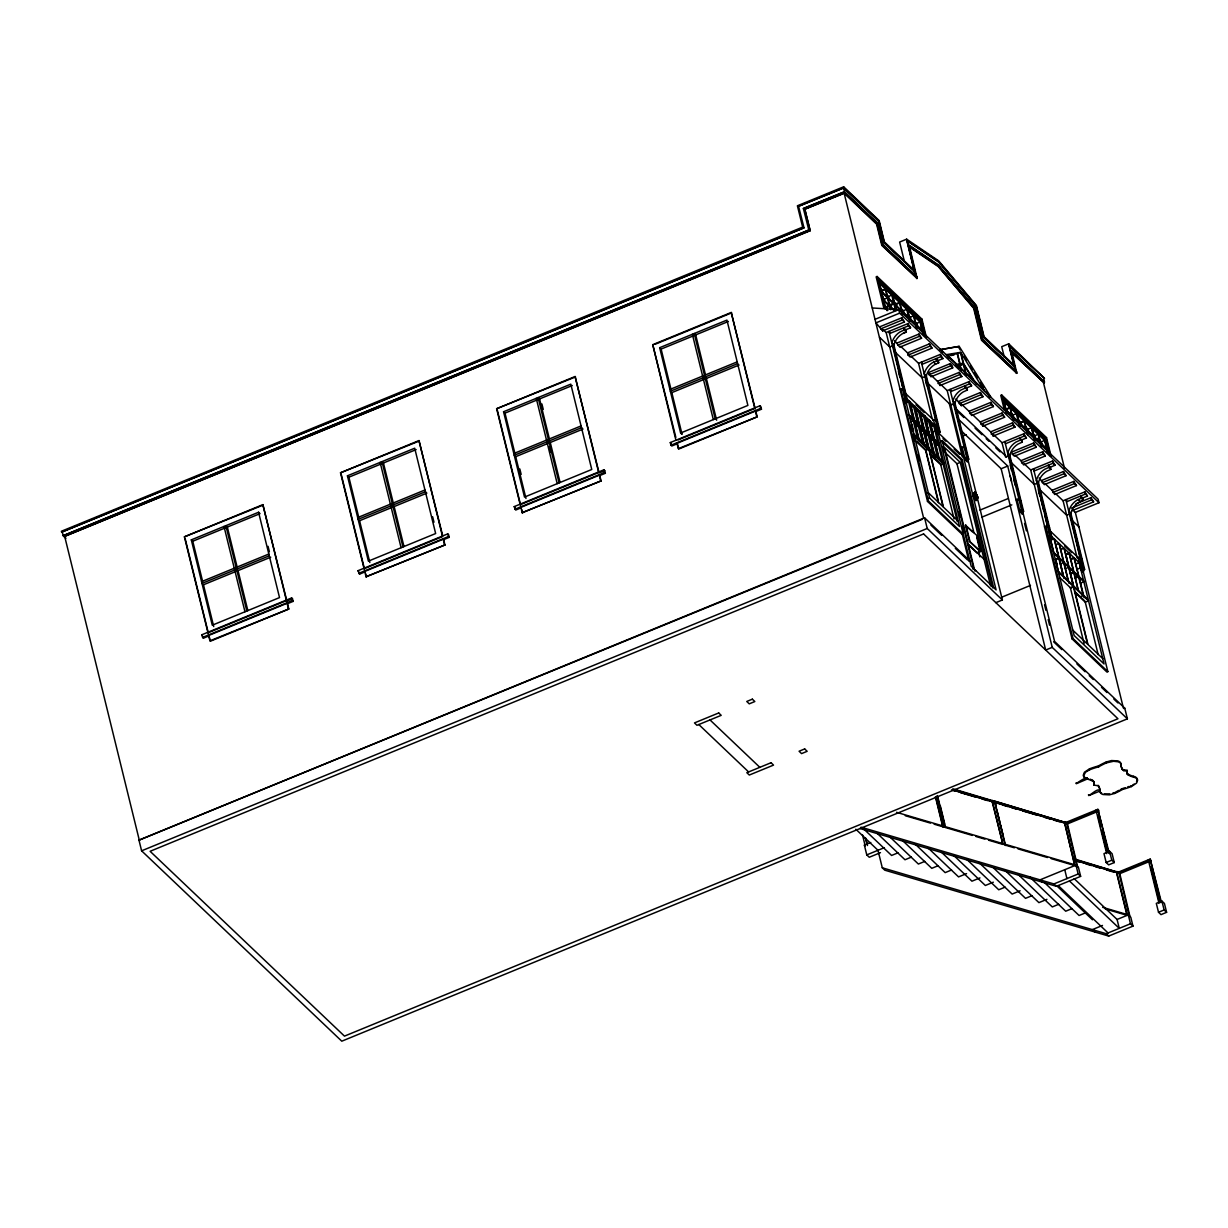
<?xml version="1.0" encoding="UTF-8"?>
<svg xmlns="http://www.w3.org/2000/svg" width="1228" height="1228" viewBox="0 0 1228 1228"><rect width="100%" height="100%" fill="white"/><g stroke="black" fill="none" stroke-linecap="round" stroke-linejoin="round"><path stroke-width="1.5" d="M1077.631 866.692L1067.255 823.006L1064.507 821.655L1074.577 865.249L1076.803 865.894L1066.426 822.223L1097.863 809.313L1109.391 853.66M1117.68 872.202L1116.851 871.419L1116.436 872.356L1126.905 915.014L1129.131 915.658L1118.754 871.972L1150.191 859.078L1161.258 901.567M1074.577 858.986L1119.583 872.77L1129.96 916.456M1076.081 782.835C1075.114 785.552 1084.401 776.526 1087.425 778.383M1088.422 794.823C1088.422 797.801 1098.154 786.519 1100.104 790.924A32.174 15.55 -13.8 0 0 1098.968 787.148L1098.753 786.258A7.475 3.623 -13.8 0 0 1098.078 785.291M1093.749 785.045L1094.087 781.806L1093.749 785.045L1097.418 785.659A7.475 3.623 -13.8 0 1 1098.968 787.148M1084.907 777.339A10.668 5.158 -13.8 0 1 1083.311 775.083L1084.401 772.243L1089.482 768.851A43.226 20.891 -13.8 0 1 1093.872 767.3A43.441 20.999 -13.8 0 1 1098.461 765.95A43.441 20.999 -13.8 0 1 1102.898 763.54A43.425 20.983 -13.8 0 1 1106.305 761.959L1111.54 760.562L1117.894 760.884A10.668 5.158 -13.8 0 1 1120.934 764.43A32.174 15.55 -13.8 0 0 1121.947 768.252A7.475 3.623 -13.8 0 0 1123.513 769.741L1127.166 770.355L1126.843 773.594A7.475 3.623 -13.8 0 0 1128.394 775.068A32.174 15.55 -13.8 0 0 1133.613 777.17A10.668 5.158 -13.8 0 1 1137.619 780.317L1136.514 783.157L1131.433 786.549A43.425 20.983 -13.8 0 1 1127.764 787.869A43.441 20.999 -13.8 0 1 1122.453 789.45A43.441 20.999 -13.8 0 1 1118.677 791.538A43.226 20.891 -13.8 0 1 1114.625 793.441L1109.375 794.854L1103.02 794.516A10.668 5.158 -13.8 0 1 1099.981 790.97L1099.766 790.08A10.668 5.158 -13.8 0 0 1101.654 793.15M1126.843 773.594L1127.166 770.355M975.462 497.708C978.056 496.25 973.589 497.862 976.367 499.535L977.58 498.445L975.784 494.823L973.497 496.557L973.052 495.651L975.339 493.917L974.894 492.996L973.681 494.086L975.017 496.803L976.091 496.081L975.017 496.803M975.953 496.419L974.157 492.873L975.37 491.783L977.918 497.586L976.981 497.969L975.339 493.917M973.497 496.557L976.582 494.853L977.918 497.586M973.052 495.651L974.403 494.301M974.894 492.996L973.681 494.086M974.157 492.873L975.37 491.783M975.784 494.823L975.508 495.59L976.582 494.853M973.712 496.035L975.938 500.579L977.012 499.842L973.957 493.38M976.981 497.969L978.056 497.233M975.938 500.579L977.012 499.842M988.54 840.198L1002.954 844.434L992.055 801.393L992.47 800.456L993.298 801.239L957.272 790.648M1005.578 845.493L994.68 801.101L1063.509 821.9M996.015 806.535L995.509 801.899M907.692 401.111L905.619 399.146L904.192 401.694L906.264 403.659L907.692 401.111L893.938 345.129L891.866 343.149A15.841 13.247 -46.4 0 1 900.047 331.913L904.284 329.979L906.356 331.959L903.301 333.218M926.342 375.937A15.841 13.247 -46.4 0 1 934.508 364.685L938.76 362.767L936.688 360.786L932.436 362.705A15.841 13.247 -46.4 0 0 924.254 373.957L926.342 375.937L940.095 431.918L938.652 434.466L936.58 432.486L938.008 429.954L921.368 362.183L922.197 362.966M955 403.183A15.841 13.247 -46.4 0 1 963.166 391.932L967.418 390.013L965.346 388.033L961.094 389.967A15.841 13.247 -46.4 0 0 952.913 401.203L955 403.183L968.754 459.18L967.311 461.713L965.239 459.748L966.666 457.2L950.027 389.429L950.856 390.228M1020.054 511.876L1021.496 509.328L1023.569 511.308L1022.141 513.857L1020.054 511.876L1016.999 499.428M1038.474 482.573A15.841 13.247 -46.4 0 1 1046.655 471.322L1050.892 469.403L1048.819 467.423L1044.567 469.342A15.841 13.247 -46.4 0 0 1036.401 480.593L1038.474 482.573L1052.227 538.555L1050.8 541.103L1048.712 539.123L1050.155 536.59L1033.5 468.82L1034.329 469.603M1081.116 569.93L1082.543 567.382L1084.616 569.362L1083.188 571.91L1081.116 569.93L1078.061 557.497L1049.111 529.974M1136.529 781.929L1137.389 779.427A10.668 5.158 -13.8 0 0 1133.398 776.28A32.174 15.55 -13.8 0 1 1128.179 774.177A7.475 3.623 -13.8 0 1 1126.675 772.857M1132.784 784.922L1134.181 784.109M1070.862 513.365A15.841 13.247 -46.4 0 1 1079.044 502.129L1083.296 500.21L1081.208 498.23L1076.971 500.149A15.841 13.247 -46.4 0 0 1068.79 511.401L1070.862 513.365L1084.616 569.362M1127.381 771.245L1123.727 770.631A7.475 3.623 -13.8 0 1 1122.162 769.142A32.174 15.55 -13.8 0 1 1121.149 765.32A10.668 5.158 -13.8 0 0 1118.109 761.774L1113.52 761.283L1106.52 762.849A43.425 20.983 -13.8 0 0 1103.128 764.43A43.441 20.999 -13.8 0 0 1098.676 766.84A43.441 20.999 -13.8 0 0 1094.117 768.175L1094.087 768.191A43.226 20.891 -13.8 0 0 1089.697 769.741L1085.552 772.197L1083.526 775.973A10.668 5.158 -13.8 0 0 1087.532 779.12L1087.578 779.151A32.174 15.55 -13.8 0 1 1092.736 781.223A7.475 3.623 -13.8 0 1 1094.301 782.696M904.591 262.224L899.633 242.054L906.648 239.168L914.292 270.344L884.39 241.916L879.156 220.579L843.651 186.809L797.402 205.782L802.651 227.119L61.4 531.248L61.615 532.138L804.002 227.825L62.091 531.954M804.002 227.825L798.553 206.289L843.866 187.7L878.956 221.071L884.191 242.407L914.937 271.634L883.73 242.591L878.496 221.27L843.39 187.899M63.626 535.5L808.822 230.035L803.373 208.514L844.48 191.645L877.698 223.235L882.947 244.572L916.994 276.96L882.471 244.756L877.237 223.435L844.004 191.844M64.531 536.406L810.188 230.741L804.739 209.221L844.434 192.919L877.038 223.926L882.272 245.262L917.162 278.434L881.811 245.446L876.577 224.125L843.974 193.118M804.739 209.221L844.173 193.318L923.656 518.201M62.29 532.138L63.165 535.7L808.822 230.035M809.973 230.542L64.056 536.59L63.841 535.7M262.869 504.631L286.446 600.615L207.977 632.819L184.4 536.836L262.869 504.631L286.861 601.014L292.464 598.711L293.124 601.382L287.505 603.685L286.677 602.887M418.978 440.576L442.556 536.559L364.087 568.764L340.509 472.78L418.978 440.576L442.525 535.116M575.103 376.52L598.681 472.504L520.211 504.708L496.634 408.724L575.103 376.52L599.095 472.903M675.922 440.253L652.759 344.669L731.228 312.465L755.22 408.847M906.771 240.519L938.929 261.764L976.183 305.895L983.874 337.193L1014.604 366.42L983.413 337.378L975.723 306.079L938.453 261.948L906.771 240.519L914.461 271.818M263.283 505.03L184.4 536.836M340.509 472.78L419.393 440.975M496.634 408.724L575.518 376.919M654.908 344.347L731.642 312.864M258.571 512.26L279.523 597.591L212.275 625.19L191.307 539.859L258.571 512.26L260.029 513.657L227.333 527.058L225.875 525.676L246.828 611.007M347.432 475.804L414.696 448.205L435.648 533.535L368.385 561.135L347.432 475.804L348.89 477.185L358.699 517.141M503.557 411.748L570.805 384.149L591.758 469.48L524.51 497.079L503.557 411.748L505 413.13L514.824 453.086M659.666 347.693L726.93 320.094L747.883 405.424L680.619 433.024L659.666 347.693L661.124 349.074L670.933 389.03M191.307 539.859L192.765 541.241L225.461 527.825L224.003 526.444L244.971 611.774M348.89 477.185L381.586 463.77L380.127 462.388L401.08 547.719M402.953 546.951L382 461.621L383.443 463.002L416.139 449.601M505 413.13L537.695 399.714M559.078 482.896L538.11 397.565L539.568 398.946L572.263 385.531M661.124 349.074L693.82 335.658M715.187 418.84L694.234 333.509L695.693 334.891L728.388 321.475M926.495 337.669L921.952 319.126L877.084 276.469L876.163 276.853L883.899 308.382M885.204 309.026L878.358 279.032L921.553 320.109L925.666 336.871M938.883 265.739L974.802 307.553L982.615 339.358L1016.677 371.746L982.154 339.542L974.341 307.737L938.883 265.739L908.72 245.339M938.637 266.829L974.111 308.105L981.955 340.049L1016.845 373.22L981.494 340.233L973.65 308.305L938.637 266.829L908.858 246.69M879.662 288.043L882.072 290.345L885.342 288.994L887.307 296.992L881.29 291.266L879.325 283.269L885.342 288.994M882.487 290.729L885.756 289.394L891.789 295.119L893.754 303.116L890.484 304.467M892.449 294.428L895.918 310.623M886.109 294.167L888.519 296.47L891.789 295.119M881.857 296.93L884.267 299.233L887.537 297.882L889.379 305.434L886.109 306.785M201.576 581.642L268.825 554.043M357.686 517.587L424.949 489.987M513.811 453.531L581.074 425.932M669.935 389.46L737.184 361.876M269.27 555.823L202.006 583.407L203.464 584.789L213.718 626.572M737.629 363.642L670.365 391.241L671.823 392.622L682.077 434.405L680.619 433.024M203.464 584.789L236.16 571.373M236.574 569.224L238.032 570.621L270.728 557.205M392.684 505.168L394.142 506.565L426.837 493.149L425.379 491.768L358.131 519.352L359.574 520.733L392.269 507.317M548.809 441.113L550.267 442.494L582.962 429.094L581.504 427.712L514.24 455.296L515.699 456.678L548.394 443.262L546.936 441.88M671.823 392.622L704.519 379.206L703.061 377.825M704.933 377.057L706.376 378.439L739.072 365.038M888.289 303.055L890.699 305.342L893.969 304.007L895.458 310.055M890.346 309.349L889.609 306.325L886.34 307.675L887.076 310.699M893.462 301.167L896.194 303.761L899.464 302.426L901.429 310.423L894.583 303.915L892.618 295.917L899.464 302.426M896.609 304.16L899.878 302.825L906.74 309.333L908.705 317.331L901.843 310.822L899.878 302.825M875.119 319.295L898.758 309.594L1098.108 499.167L1098.983 502.728L1075.344 512.429L1072.643 509.85M907.4 308.658L909.994 321.291M900.723 308.074L903.47 310.684L906.74 309.333M1098.983 502.728L899.633 313.155L875.994 322.857L882.671 330.9L904.437 321.966L901.812 317.776L880.046 326.694M880.583 328.92L902.35 319.986L904.437 321.966M907.906 314.905L910.316 317.192L913.586 315.857L915.551 323.854L909.534 318.129L907.569 310.131L920.033 321.982L921.998 329.979L915.965 324.253L914 316.256M883.469 329.964L886.171 332.527L907.937 323.593L910.562 327.784L905.819 329.733L903.747 327.769L904.284 329.979M921.015 319.51L921.952 319.126M877.897 279.232L921.553 320.109M889.517 333.602L908.49 325.819L910.562 327.784M920.693 321.291L878.695 281.995L920.693 321.291L924.177 335.505M914.353 321.03L916.763 323.317L920.033 321.982M897.177 342.996L918.943 334.062L921.568 338.253L899.802 347.186L894.629 340.57M892.526 345.82L889.717 346.971L879.54 337.286M897.729 345.206L919.496 336.288L921.568 338.253M287.505 603.685L288.826 609.011L210.356 641.216L209.036 635.874L203.434 638.176L202.605 637.393L201.96 634.722L291.635 597.929L292.464 598.711M364.332 571.035L365.161 571.818L359.558 574.121L358.069 570.667L447.744 533.873L448.588 534.656L449.233 537.327L443.63 539.629L442.801 538.831M520.457 506.98L521.286 507.763L515.683 510.065L514.194 506.611L603.869 469.817L604.698 470.6L605.358 473.271L599.755 475.574L598.926 474.775M755.865 411.518L757.185 416.845L678.716 449.049L677.395 443.707L671.793 446.01L670.964 445.227L670.304 442.556L759.994 405.762L760.823 406.545L761.467 409.216L755.865 411.518L755.036 410.72M678.071 439.931L754.806 408.448L731.228 312.465M600.492 472.335L604.698 470.6M202.605 637.393L292.279 600.599L293.124 601.382M358.729 573.338L448.404 536.544L449.233 537.327M514.839 509.282L604.529 472.488L605.358 473.271M670.964 445.227L760.639 408.417L761.467 409.216M929.32 343.932L907.553 352.866L908.106 355.092L910.178 357.056L931.945 348.138L929.32 343.932L931.945 348.138M288.411 608.627L287.091 603.286L208.622 635.49L209.942 640.816L288.826 609.011M366.051 576.761L444.935 544.956L366.051 576.761L364.747 571.434L443.216 539.23L444.521 544.557M522.176 512.705L601.06 480.9L522.176 512.705L520.872 507.364L599.341 475.175L600.645 480.501M756.77 416.445L755.45 411.119L676.981 443.308L678.301 448.65L757.185 416.845M908.106 355.092L929.872 346.158M939.896 349.719L959.191 346.373L990.658 396.736L989.722 397.12L986.683 392.239M941.722 349.427L959.191 346.373M910.915 356.059L918.559 363.334L940.326 354.401L942.95 358.591L938.207 360.541L936.135 358.561L936.688 360.786M921.906 364.409L940.878 356.627L942.95 358.591M957.241 353.695L960.511 352.359L963.197 363.288L959.928 364.639L957.241 353.695L946.88 355.368M928.322 372.606L950.088 363.688L952.16 365.652L952.713 367.878L930.947 376.812L928.322 372.606L930.394 374.586M928.875 374.832L950.641 365.898L952.713 367.878M924.914 376.628L922.105 377.779L894.552 351.561M1044.46 378.454L1008.894 345.283L1044.46 378.454L1008.741 343.809L1001.726 346.68L1004.35 357.348M901.137 389.245L899.986 389.429L902.994 388.478L903.823 389.261L902.902 389.644M956.443 366.22L963.443 364.286L965.423 372.391L957.855 365.192L963.443 364.286M903.317 390.043L905.082 390.458M937.455 381.294L959.221 372.376L961.846 376.566L940.08 385.5L937.455 381.294L931.576 375.707M1011.135 352.083L1044.199 382.89L1011.135 352.083L1016.37 373.404M938.008 383.52L959.774 374.586L961.846 376.566M903.747 399.914L905.619 399.146M892.695 343.947L905.926 400.712L906.863 400.328L893.109 344.331M906.233 402.63L909.503 401.295L913.97 419.515L909.196 414.972L908.26 415.356M940.817 384.487L947.218 390.581L968.984 381.647L971.609 385.853L966.866 387.787L964.794 385.822L965.346 388.033M911.222 407.374L914.492 406.038L918.958 424.243L918.022 424.627L915.735 422.463M950.564 391.655L969.537 383.873L971.609 385.853M928.153 383.52L949.321 403.644L951.7 404.641M921.184 416.845L924.454 415.509L928.921 433.73L924.362 429.386M958.638 401.449L980.404 392.515L983.029 396.705L961.263 405.639L955.967 398.9M950.764 405.025L953.573 403.874M910.93 421.741L914.2 420.406L918.667 438.626L917.73 438.995L912.957 434.466L913.893 434.083L918.667 438.626M959.191 403.659L980.957 394.741L983.029 396.705M915.904 426.484L919.173 425.134L923.656 443.354L922.719 443.738M926.587 421.987L929.857 420.636L939.635 460.208M916.318 426.868L919.588 425.533L924.162 429.877L928.629 448.097L927.708 448.481L923.226 430.26L918.651 425.916M932.589 420.436L935.398 419.285L936.227 420.068L935.291 420.452M1051.091 456.156L1046.532 437.613L1001.68 394.955L1000.759 395.339L1004.397 410.183M923.011 429.37L923.947 428.986L919.465 410.766L916.195 412.117L919.772 426.684M931.361 426.53L934.631 425.18L959.513 526.505L929.611 498.061L906.064 402.216M969.03 411.319L990.796 402.385L993.421 406.575L971.655 415.509L969.03 411.319L962.107 404.733M1050.262 455.358L1046.149 438.596L1002.493 397.719L1045.673 438.78L1049.802 455.542M924.162 429.877L920.893 431.212L924.469 445.795M921.307 431.611L924.577 430.276L929.151 434.62L933.618 452.84L932.681 453.224L928.215 435.004L923.64 430.66L924.53 434.298M914.507 440.76L913.171 435.357L914.108 434.973L944.01 463.401L940.74 464.737L930.026 454.544M1043.785 378.454L1044.199 382.2L1010.966 350.609M969.567 413.544L991.334 404.611L993.421 406.575M932.666 431.857L935.936 430.521M925.881 435.955L929.151 434.62M936.979 431.504L938.837 430.736L925.083 374.74M929.565 435.019L934.032 453.239L938.606 457.584L934.124 439.363L929.565 435.019L928.629 435.403L933.188 439.747L937.67 457.952M1005.885 409.753L1011.903 415.478L1009.938 407.481L1006.668 408.817L1007.85 413.621M1007.083 409.216L1010.352 407.88L1016.385 413.606L1018.35 421.603L1012.317 415.878L1010.352 407.88M934.124 439.363L930.855 440.699L935.337 458.919L930.763 454.575M980.236 421.987L1002.002 413.053L1004.627 417.244L982.86 426.177L980.236 421.987L972.407 414.527M980.788 424.197L1002.555 415.264L1004.627 417.244M993.605 587.521L962.169 459.548L942.229 440.591L941.293 440.975L961.232 459.932L992.669 587.905M935.828 444.751L939.098 443.4L934.324 438.856M928.122 448.88L929.059 448.496L933.618 452.84M936.058 445.641L939.328 444.29L934.539 439.747L933.618 440.131L938.392 444.674L942.858 462.895L943.795 462.511L939.021 457.967M914.86 440.131L925.59 450.323L928.859 448.987L943.043 506.75L928.307 492.735L927.37 493.119M1017.045 412.915L1019.639 425.548M1010.705 412.654L1013.115 414.941L1016.385 413.606M928.337 449.77L929.274 449.387M962.614 436.17L966.16 434.712M933.096 453.608L934.032 453.239M990.628 431.857L1012.394 422.923L1015.003 427.114L993.237 436.047L990.628 431.857L982.323 423.952L982.86 426.177M991.165 434.083L1012.931 425.149L1015.003 427.114M1018.058 419.638L1020.79 422.248L1024.06 420.912L1026.025 428.91L1019.179 422.386L1017.214 414.389L1024.06 420.912M1021.205 422.647L1024.474 421.311L1031.336 427.82L1033.301 435.817L1026.439 429.309L1024.474 421.311M961.248 447.683L964.057 446.531L964.886 447.33M964.364 448.097L966.129 448.512M1031.996 427.129L1034.59 439.777M1025.319 426.561L1028.066 429.171L1031.336 427.82M994.035 435.096L1002.048 442.709L1023.814 433.791L1026.439 437.982L1021.696 439.931L1019.608 437.951L1022.233 442.141L1017.997 444.075A15.841 13.247 -46.4 0 0 1009.815 455.312L1023.569 511.308M961.232 459.932L962.169 459.548M966.559 458.366L967.495 457.983M966.989 458.765L967.91 458.382L954.156 402.4M1005.394 443.784L1024.352 436.001L1026.439 437.982M945.146 452.487L956.98 463.739L960.25 462.403L990.597 585.94L991.518 585.556M1032.502 433.392L1034.912 435.679L1038.182 434.344L1040.147 442.341L1034.13 436.615L1032.165 428.618L1038.182 434.344M1045.611 437.997L1046.532 437.613M1033.577 443.062L1011.811 451.996L1012.348 454.222L1014.42 456.187L1036.186 447.268L1033.577 443.062L1036.186 447.268M1003.291 400.466L1045.289 439.777L1048.773 453.992M1037.737 438.365L1041.344 441.804L1044.614 440.453L1046.578 448.466L1040.561 442.725L1038.596 434.727L1044.614 440.453M1012.348 454.222L1034.114 445.288M1008.388 456.002L1005.594 457.154L1002.048 442.709M928.675 498.445L929.611 498.061M961.002 430.567L1001.158 468.743L1007.697 466.057L1052.227 647.356L1127.396 718.841L341.783 1041.19L141.604 850.82L138.979 840.167L924.592 517.817L969.859 560.874M1020.944 460.684L1042.71 451.75L1045.335 455.956L1023.569 464.875L1020.944 460.684L1015.049 455.097M927.493 501.408L928.429 501.024L963.32 534.211L962.384 534.594L927.493 501.408L886.171 332.527M1021.481 462.91L1043.247 453.976L1045.335 455.956M1024.29 463.877L1030.706 469.971L1052.473 461.037L1055.082 465.228L1050.354 467.177L1048.267 465.197L1048.819 467.423M975.201 494.255L974.264 494.638L976.874 500.195M1034.053 471.03L1053.01 463.263L1055.082 465.228M138.979 840.167L922.305 519.321M976.644 498.829L977.58 498.445M1041.712 480.424L1063.479 471.506L1066.088 475.696L1044.322 484.63L1039.149 477.999M1037.046 483.264L1034.252 484.415L1011.765 463.033M141.604 850.82L927.217 528.485L1002.386 599.97L995.847 602.656M1042.25 482.65L1064.016 473.716L1066.088 475.696M979.959 510.111L1008.326 498.476M1016.063 499.811L1018.872 498.66L1019.7 499.458L1018.764 499.842L1020.944 500.64M981.709 517.218L1011.841 504.861M976.751 537.357L980.236 551.572L969.445 541.302L965.515 525.308L976.782 535.377L980.711 551.387L976.966 552.907L967.526 543.927M1052.089 490.31L1073.855 481.376L1076.48 485.567L1054.714 494.5L1052.089 490.31L1045.166 483.725M1052.642 492.52L1074.408 483.602L1076.48 485.567M1021.496 509.328L1019.624 510.096L1020.867 511.278M1020.453 510.894L1022.325 510.127M1055.435 493.487L1063.095 500.778L1084.861 491.845L1087.486 496.035L1082.743 497.985L1080.671 496.005L1081.208 498.23M969.445 541.302L980.711 551.387M1066.441 501.838L1085.414 494.055L1087.486 496.035M1075.912 503.848L1090.986 497.662L1093.611 501.868L1071.844 510.787M1071.445 508.131L1091.538 499.888L1093.611 501.868M1069.45 514.056L1066.641 515.207L1039.088 489.005M1083.05 570.682L1107.84 671.639L1106.904 672.023L1072.029 638.852L1044.521 526.873L1045.458 526.49L1048.712 539.123M1044.521 526.873L1047.53 525.922L1048.359 526.705M1047.837 527.487L1049.602 527.886M972.73 568.948L973.666 568.564L942.229 440.591M1050.047 537.757L1050.984 537.373L1037.23 481.376M1050.462 538.156L1051.398 537.772L1037.645 481.775M975.738 570.544L974.802 570.928L944.47 447.391L960.25 462.403M1060.731 549.545L1064.001 548.21L1068.467 566.43M1066.134 554.688L1069.404 553.337L1078.522 590.898M1058.429 571.511L1063.202 576.055L1058.72 557.834L1055.451 559.185L1059.027 573.752M1059.135 558.233L1063.617 576.454L1068.176 580.798L1063.709 562.577L1059.135 558.233L1055.865 559.569L1057.216 565.049M1070.693 559.032L1073.963 557.696L1078.445 575.901L1075.175 577.252M1063.709 562.577L1060.439 563.913L1064.016 578.495M1071.108 559.431L1074.377 558.08L1084.155 597.652M1081.561 565.003L1079.826 557.896L1080.747 557.512L1079.919 556.729L1077.125 557.88L1063.095 500.778M1075.881 563.974L1079.151 562.624L1104.049 663.949L1074.147 635.505L1050.354 539.322L1052.227 538.555L1050.155 536.59L1048.282 537.357L1049.526 538.539M1065.428 568.656L1068.698 567.321L1073.165 585.541L1068.606 581.197M1002.125 597.038L1030.507 585.388M1077.202 569.301L1080.471 567.965M1080.671 568.15L1082.543 567.382M1073.671 572.064L1069.112 567.72L1073.579 585.94L1078.153 590.284L1073.671 572.064L1070.402 573.399L1073.533 586.155M1070.816 573.798L1074.086 572.448L1078.66 576.792L1083.127 595.012L1078.568 590.668M1069.619 512.183L1082.85 568.963L1083.787 568.579L1070.033 512.583M1075.39 578.142L1078.66 576.792M1080.579 583.07L1083.848 581.734L1079.074 577.191M1059.626 577.482L1070.355 587.675L1073.379 586.431L1087.578 644.193L1072.827 630.179M1070.524 588.166L1073.794 586.815L1087.993 644.593L1102.729 658.607M1074.546 591.988L1085.276 602.18L1088.545 600.845L1058.643 572.401M1072.029 638.852L1072.965 638.468L1107.84 671.639M1052.227 647.356L1045.688 650.042L1001.158 468.743M1123.85 708.571L1124.771 708.188L1127.396 718.841M880.476 852.646L869.27 857.251L866.768 854.888L864.374 845.11L870.775 842.485M866.768 854.888L884.39 847.658M897.99 852.831L891.589 855.455L862.516 827.81M1076.296 783.725L1087.624 778.874M911.391 857.113L904.99 859.754L877.299 833.413M924.776 861.411L918.375 864.036L889.302 836.391M1088.76 795.575L1100.073 791.001L1099.766 790.08A32.174 15.55 -13.8 0 0 1098.753 786.258M938.177 865.694L931.776 868.319L902.703 840.673M951.562 869.992L945.161 872.617L914.706 843.651M952.437 789.727L1066.318 823.236L1098.692 810.112M1106.689 853.629L1095.99 810.081L1097.049 811.769L1067.147 824.034L1066.318 823.236M966.559 873.615L958.561 876.899L928.107 847.934M979.959 877.897L971.947 881.182L941.492 852.232M993.345 882.195L985.347 885.48L953.496 855.195M1005.133 887.138L998.732 889.763L966.896 859.493M1109.59 851.311L1103.987 853.614L1106.167 862.501L1108.669 864.865L1114.272 862.563L1112.092 853.675L1109.59 851.311L1111.785 860.199L1114.272 862.563M1020.13 890.776L1012.133 894.061L978.9 862.455M861.012 827.181L1053.916 883.945L1078.153 873.998L1080.64 876.362L1056.402 886.309L859.846 828.47M1106.167 862.501L1111.785 860.199M1031.919 895.719L1025.518 898.343L993.682 868.058M1046.916 899.341L1038.919 902.626L1004.304 869.716M1076.004 860.46L1118.647 873.001L1150.406 859.968L1151.235 860.767M1149.377 861.534L1119.475 873.799L1118.647 873.001M1058.705 904.284L1052.304 906.924L1017.69 874.014M1072.105 908.582L1065.704 911.207L1029.709 876.976M1085.491 912.865L1079.09 915.489L1044.475 882.579M1102.498 925.451L1092.352 929.611L1094.854 931.991M1074.178 878.665L1117.081 919.465L1128.302 914.875L1130.788 917.239L1132.968 926.127L1108.73 936.074L884.774 870.176L882.287 867.797L877.974 850.283L855.824 829.222M1161.918 901.076L1156.315 903.378L1158.511 912.266L1160.997 914.63L1166.6 912.327L1164.42 903.44L1161.918 901.076L1164.113 909.963L1166.6 912.327M882.287 867.797L1106.244 933.71L1130.481 923.763L1132.968 926.127M1158.511 912.266L1164.113 909.963M1112.706 793.165L1114.41 792.551L1114.625 793.441M1020.161 440.177L1015.909 442.095A15.841 13.247 -46.4 0 0 1007.743 453.347L1009.815 455.312M1109.744 793.856L1104.172 793.948M950.518 355.598L953.972 355.046M963.197 363.288L956.919 364.302L946.711 354.585M955.215 365.391L958.347 364.885M984.779 391.486L960.664 352.329L946.404 354.646L948.891 358.637M872.34 307.967L898.758 309.594L899.633 313.155M952.836 788.79L1067.255 823.006M952.851 790.126L992.47 801.777L1002.493 842.592M951.454 789.988L955.062 791.047M960.465 792.643L974.879 796.88M982.078 798.998L987.481 800.579M1002.447 804.985L1007.973 806.612M1011.642 807.702L1017.152 809.313M1022.663 810.94L1037.368 815.269M1044.721 817.434L1050.232 819.045M1053.9 820.135L1059.426 821.747M1075.406 859.769L1119.583 872.77M1074.577 860.306L1116.436 872.356M1076.833 861.242L1080.517 862.332M1086.028 863.944L1091.538 865.571M1095.207 866.646L1100.718 868.273M1106.244 869.9L1113.581 872.064M896.501 812.307L1075.974 865.111L1078.46 867.475L1080.64 876.362M935.383 796.757L942.674 826.429L944.9 827.089L937.148 795.56M1002.539 844.05L1004.75 844.695M905.266 815.699L930.486 823.113M934.094 824.172L943.089 826.828L935.813 797.156M972.33 835.424L945.314 827.488L937.563 795.944M975.938 836.498L984.933 839.138M1014.359 847.796L1005.164 845.094L994.68 802.437L1064.523 822.975L1074.991 865.648M1018.027 848.886L1047.438 857.528M1051.107 858.618L1073.165 865.095M1102.652 907.323L1128.302 914.875L1130.481 923.763M1105.277 908.92L1127.319 915.413L1117.296 874.597M906.648 239.168L938.699 260.858L976.413 305.526L984.073 336.702L1013.975 365.13L1008.741 343.809M939.343 265.555L909.18 245.155L917.162 278.434M909.319 246.506L939.098 266.645M1087.302 778.23L1087.609 779.166L1087.302 778.23A10.668 5.158 -13.8 0 1 1085.997 777.861M1044.66 382.015L1011.442 350.41L1016.845 373.22M803.373 208.514L844.219 192.028L844.434 192.919M1045.289 439.777L1003.752 400.282L1006.806 412.715M798.553 206.289L843.605 188.084L844.48 191.645M1003.921 401.756L1009.938 407.481M893.754 303.116L887.721 297.391L885.756 289.394M887.537 297.882L881.504 292.157L883.362 299.709L889.379 305.434M893.969 304.007L887.951 298.281L889.793 305.833L894.613 310.423M909.748 319.019L915.766 324.745L916.518 327.769M1006.1 410.643L1012.118 416.369L1012.87 419.393M974.357 380.88L984.564 390.596M889.609 306.325L883.577 300.599L885.434 308.151L887.844 310.454M893.631 310.162L890.024 306.724L890.76 309.748M933.618 362.045L935.69 364.025M1078.153 499.489L1080.226 501.469M889.809 332.159L888.98 331.376L905.926 400.712M1066.733 500.41L1065.904 499.627L1082.85 568.963M900.631 346.281L909.641 354.846M956.551 409.262L1006.53 456.77M955.614 409.645L963.949 417.566M975.047 428.111L982.001 434.712M986.161 438.672L988.939 441.312M995.877 447.913L1000.037 451.873M1071.261 519.613L1078.89 526.858M957.855 418.656L1007.697 466.057M936.642 420.467L937.471 421.265M1082.006 558.694L1079.826 557.896M904.591 392.53L933.526 420.053L936.58 432.486M916.057 404.703L924.316 412.577M1064.722 546.076L1071.614 552.631M905.911 397.887L934.631 425.18M1050.447 535.331L1079.151 562.624M908.981 402.063L913.555 406.407L918.022 424.627M928.921 421.02L933.694 425.563L938.161 443.784M940.095 431.918L938.008 429.954L936.15 430.721L937.394 431.903M968.754 459.18L966.666 457.2L964.809 457.967L965.638 458.75M904.99 401.096L906.264 403.659M938.422 432.885L963.351 456.586M1081.914 569.347L1083.188 571.91M943.027 438.534L945.806 441.174M954.11 449.064L959.651 454.329M914.384 419.899L918.958 424.243M923.947 428.986L919.373 424.642L914.906 406.422L913.97 406.806L918.529 411.15L922.566 427.544M1053.731 552.416L1058.505 556.944L1054.023 538.739L1050.754 540.074L1053.9 552.83M1063.909 562.086L1073.456 571.173L1068.989 552.953L1065.72 554.288L1069.296 568.871M1073.871 571.557L1078.445 575.901M1078.859 576.3L1083.633 580.844M909.411 415.862L914.2 420.406M919.173 425.134L914.614 420.79L913.678 421.173L918.237 425.517L922.274 441.926M1053.946 553.291L1058.72 557.834M1064.123 562.977L1068.698 567.321M919.588 426.116L921.86 428.28M933.387 439.24L936.979 442.648M909.672 417.382L913.264 420.79L917.73 438.995M923.656 443.354L919.081 439.01L918.145 439.394L920.432 441.573M928.629 448.097L924.07 443.753L919.588 425.533M1088.33 599.955L1083.556 595.411L1080.287 596.747L1085.061 601.29M913.171 435.357L943.073 463.785L957.272 521.547M916.963 441.435L920.386 444.705M920.8 445.089L925.375 449.433M935.751 459.318L940.525 463.862M1075.298 592.019L1079.857 596.363M965.515 525.308L972.254 531.724M958.208 521.179L943.457 507.149L924.577 430.276M968.263 544.265L984.042 559.277M1124.771 708.188L1054.591 641.43L1008.572 454.13M930.87 525.062L941.738 535.408M955.338 548.333L967.572 559.953M1053.655 641.814L1061.867 649.627M1076.91 663.934L1085.122 671.747M1089.221 675.646L1093.334 679.544M1101.531 687.358L1107.011 692.561M1113.857 699.07L1117.956 702.969M652.759 344.669L675.845 437.352M1098.078 810.204L1098.906 811.002M1096.205 810.971L1097.049 811.769M676.567 442.924L677.395 443.707M670.304 442.556L671.148 443.339M1064.108 822.591L1064.937 823.374M994.266 802.037L995.11 802.836M992.055 801.393L992.884 802.176M1069.435 880.967L1119.276 928.353L1117.081 919.465M1058.229 885.572L1108.055 932.958M1056.494 885.557L1092.49 919.787M1053.916 883.945L1056.402 886.309M1106.244 933.71L1108.73 936.074M1042.526 882.226L1040.024 879.862L1075.974 865.111L1078.153 873.998M942.674 826.429L943.503 827.227M519.797 504.309L520.626 505.107L497.048 409.108M514.194 506.611L515.023 507.394M867.49 845.524L865.249 837.711M864.374 845.11L865.203 845.892L862.47 834.764M709.999 719.93L759.84 767.331M698.793 724.535L748.619 771.936M363.672 568.364L364.501 569.163M358.069 570.667L359.558 574.121M286.032 600.231L286.861 601.014M207.563 632.42L208.392 633.218M208.207 635.091L209.036 635.874M201.96 634.722L203.434 638.176M63.165 535.7L65.944 538.34M958.254 346.757L960.296 350.011M964.348 356.504L966.39 359.758M970.442 366.251L972.469 369.505M974.51 372.744L977.549 377.625M980.589 382.491L983.643 387.373M962.583 361.984L976.367 384.057M964.41 372.145L966.329 375.215M957.134 365.192L959.099 368.323M940.832 349.335L942.858 352.589M975.677 493.042L976.122 493.948M975.093 492.489L976.444 495.206M976.398 497.325L977.304 499.151M973.988 495.268L974.433 496.173M973.39 494.777L976.091 500.226M1090.986 497.662L1091.538 499.888M1084.861 491.845L1085.414 494.055M1082.743 497.985L1083.296 500.21M1073.855 481.376L1074.408 483.602M1043.984 382L1044.199 382.89M1043.524 382.89L1064.43 467.945M1075.344 512.429L1123.42 708.172M1063.479 471.506L1064.016 473.716M1133.398 776.28L1133.613 777.17M1052.473 461.037L1053.01 463.263M1150.191 859.078L1160.89 902.626M1131.433 786.549L1131.218 785.659A43.425 20.983 -13.8 0 1 1130.497 785.935M1128.179 774.177L1128.394 775.068M1150.743 867.091L1159.401 902.334M1085.276 602.18L1098.139 654.539M1148.318 859.846L1159.017 903.394M1044.813 439.962L1047.868 452.411M1047.545 452.364L1046.809 449.341L1040.776 443.615L1041.528 446.639M1050.354 467.177L1050.892 469.403M1123.513 769.741L1123.727 770.631M1120.934 764.43L1121.149 765.32M1121.947 768.252L1122.162 769.142M1041.344 441.804L1042.526 446.593M1041.114 446.24L1040.362 443.231L1034.344 437.506L1035.081 440.514M1042.71 451.75L1043.247 453.976M1064.415 548.609L1068.882 566.829M1122.238 788.56L1122.453 789.45M1034.912 435.679L1036.094 440.484M1034.252 439.731L1033.515 436.707L1026.654 430.199L1027.775 434.727M1070.355 587.675L1084.094 643.641M1059.426 543.866L1069.005 583.239M1009.37 345.083L1014.604 366.42M1008.894 345.283L1014.144 366.604M1028.066 429.171L1028.849 432.363M1054.453 539.123L1058.92 557.343L1063.494 561.687L1059.012 543.467L1055.742 544.818L1058.874 557.573M1026.992 432.824L1026.24 429.8L1019.394 423.276L1020.13 426.3M1106.305 761.959L1106.52 762.849M1038.397 489.066L1040.208 496.388M1041.098 500.042L1043.8 511.017M1044.69 514.686L1047.392 525.661M1048.282 529.268L1050.017 536.375M1038.443 490.509L1039.794 495.989M1023.814 433.791L1024.352 436.001M1020.79 422.248L1021.573 425.456M1045.458 526.49L1072.965 638.468M1030.706 469.971L1044.721 527.073M1019.301 425.517L1018.565 422.493L1012.547 416.768L1013.284 419.792M1021.696 439.931L1022.233 442.141M1013.115 414.941L1014.282 419.746M1098.461 765.95L1098.676 766.84M1012.394 422.923L1012.931 425.149M1002.954 397.519L1006.837 413.667M1003.721 402.247L1005.901 411.134M1001.68 394.955L1006.146 412.608M1092.521 780.333L1092.736 781.223M1002.002 413.053L1002.555 415.264M1089.482 768.851L1089.697 769.741M1097.863 809.313L1108.562 852.861M1097.955 815.469L1100.687 826.597M1101.593 830.312L1107.057 852.57M1008.986 454.529L1022.74 510.51L1021.803 510.894L1004.842 441.558M1010.23 465.09L1011.58 470.57M1013.821 479.718L1015.172 485.198M1021.696 512.076L1022.141 513.857M1024.566 523.42L1026.393 530.818M1044.567 604.821L1045.934 610.362M1048.205 619.618L1049.572 625.175M1010.153 475.712L1011.519 481.269M990.796 402.385L991.334 404.611M992.7 433.822L993.237 436.047M980.404 392.515L980.957 394.741M968.984 381.647L969.537 383.873M960.925 352.758L963.612 363.688M966.866 387.787L967.418 390.013M957.656 354.094L959.897 363.212M960.173 365.622L961.355 370.488M959.221 372.376L959.774 374.586M960.726 403.413L961.263 405.639M950.088 363.688L950.641 365.898M953.742 402.001L1002.386 599.97M966.881 459.947L967.311 461.713M940.326 354.401L940.878 356.627M962.184 447.299L965.239 459.748M947.218 390.581L996.092 589.9L971.179 566.2L938.223 432.686M1064.753 869.716L1066.932 878.603M949.321 403.644L962.414 456.969M938.207 360.541L938.76 362.767M909.15 247.104L916.702 278.618M907.246 240.335L914.937 271.634M939.543 383.274L940.08 385.5M956.98 463.739L973.911 532.676M978.486 551.295L979.852 556.883M922.827 326.924L924.193 332.496M921.077 320.308L924.745 335.198M920.217 321.49L923.272 333.924M922.949 333.893L922.213 330.869L916.18 325.144L916.932 328.152M916.763 323.317L917.546 326.525M965.975 525.108L969.905 541.118M918.943 334.062L919.496 336.288M925.513 375.139L939.251 431.135L938.33 431.519L936.166 424.013M942.659 446.547L944.04 452.119M958.638 511.585L960.004 517.157M962.291 526.459L963.658 532.031M910.316 317.192L911.099 320.401M925.405 380.204L926.756 385.699M962.384 534.594L968.923 561.257M909.656 321.245L908.92 318.221L902.073 311.712L902.81 314.736M918.559 363.334L932.129 418.579M907.937 323.593L908.49 325.819M903.47 310.684L904.652 315.473M940.74 464.737L954.049 518.907M931.607 431.964L932.942 437.429M902.396 314.337L901.644 311.313L894.798 304.805L895.918 309.333M932.528 437.03L928.506 420.636L923.932 416.292L924.868 415.908L929.335 434.129L933.909 438.473L929.442 420.252L926.173 421.588L929.75 436.17M905.819 329.733L906.356 331.959L902.12 333.878A15.841 13.247 -46.4 0 0 893.938 345.129M901.812 317.776L902.35 319.986M896.194 303.761L896.977 306.969M927.539 432.287L923.517 415.893L918.943 411.549L919.879 411.165L924.316 429.6M925.436 437.951L926.772 443.415M888.519 296.47L889.302 299.663M890.699 305.342L891.436 308.366M926.004 450.722L938.422 501.27M925.59 450.323L938.438 502.682M909.917 401.679L919.496 441.052M882.072 290.345L882.871 293.538M884.267 299.233L885.004 302.257M878.358 279.032L885.68 308.827M908.566 401.679L913.049 419.899M877.084 276.469L884.835 307.998M911.79 423.952L913.571 431.243M898.405 371.363L899.756 376.842M903.332 391.425L904.637 396.767M910.715 425.349L912.066 430.813M918.053 455.204L919.388 460.623M900.922 389.046L928.429 501.024M882.118 328.674L882.671 330.9M843.651 186.809L843.866 187.7M996.921 810.25L999.653 821.379M1000.574 825.093L1003.307 836.222M924.592 517.817L927.217 528.485M804.939 209.405L810.188 230.741M940.264 805.614L944.823 824.172M759.994 405.762L760.639 408.417M865.663 838.11L867.029 843.667M695.693 334.891L705.501 374.847M706.376 378.439L716.645 420.222M692.362 334.277L713.314 419.608M603.869 469.817L604.529 472.488M599.755 475.574L601.06 480.9M541.916 403.966L543.252 409.415M539.568 398.946L549.376 438.903M550.267 442.494L560.075 482.45M549.284 446.9L550.62 452.349M536.252 398.332L557.205 483.663M519.828 468.958L521.163 474.407M515.699 456.678L525.968 498.461M521.716 509.543L522.591 513.104M447.744 533.873L448.404 536.544M443.63 539.629L444.935 544.956M432.64 516.758L433.975 522.207M383.443 463.002L393.712 504.785M394.142 506.565L403.966 546.506M359.574 520.733L369.843 562.516M340.939 473.164L364.056 567.305M365.606 573.599L366.466 577.16M291.635 597.929L292.279 600.599M268.057 546.337L269.392 551.786M227.333 527.058L237.587 568.84M238.032 570.621L247.841 610.562M192.765 541.241L202.574 581.197M185.259 539.077L207.931 631.361M64.731 536.605L139.393 840.551M1129.023 786.473A43.425 20.983 -13.8 0 1 1127.55 786.979M1125.293 787.701A43.441 20.999 -13.8 0 1 1123.006 788.361M1121.64 788.929A43.441 20.999 -13.8 0 1 1120.396 789.619M1119.107 790.31A43.441 20.999 -13.8 0 1 1118.462 790.648A43.226 20.891 -13.8 0 1 1117.802 790.97M1117.142 791.292A43.226 20.891 -13.8 0 1 1115.776 791.937M1092.72 780.425A7.475 3.623 -13.8 0 1 1093.534 780.977M1090.111 779.166A32.174 15.55 -13.8 0 1 1092.152 780.118M923.579 533.934L150.108 851.296L344.469 1036.125L1117.956 718.764L923.579 533.934M718.718 712.961L694.48 722.908L696.967 725.287L721.204 715.341L718.718 712.961M752.35 699.162L746.747 701.464L749.234 703.844L754.836 701.541L752.35 699.162M771.046 762.726L746.808 772.673L749.31 775.037L773.533 765.105L771.046 762.726M804.678 748.926L799.075 751.229L801.562 753.608L807.164 751.306L804.678 748.926M973.42 380.005L965.837 372.79L963.857 364.685L973.42 380.005"/></g></svg>
